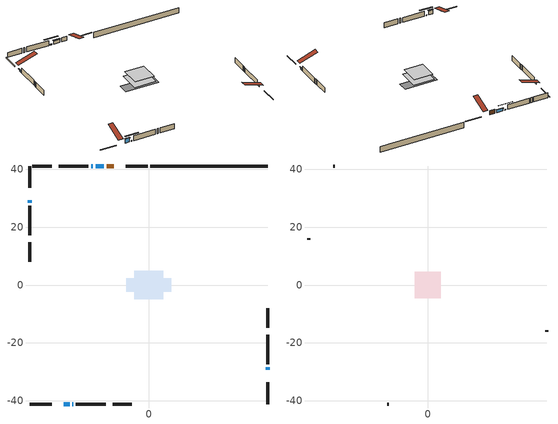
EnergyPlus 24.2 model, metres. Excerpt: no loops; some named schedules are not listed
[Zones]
conditioned space
 floor adiabatic (AdiabaticFloorConstruction): -4.97,-4.97 -4.97,4.97 4.97,4.97 4.97,-4.97 z1.91
 floor foundation (Slab1 construction): -7.78,-2.35 -7.78,2.35 7.78,2.35 7.78,-2.35 z-0.76
 wall outside (RimJoist1 construction): -0.32,41.14 -7.93,41.14 / -41.14,-41.14 -33.54,-41.14 / -41.14,41.14 -41.14,33.54 / 41.14,-41.14 41.14,-33.54 z1.91:2.21
 wall outside (AdiabaticWallConstruction 1): -12.12,41.14 -14.55,41.14 z1.91:3.94
 wall outside (AdiabaticWallConstruction): 41.14,-29.35 41.14,-28.38 / -41.14,29.35 -41.14,28.38 z1.91:2.86; -15.48,41.14 -18.38,41.14 z1.91:3.33; -29.35,-41.14 -27.39,-41.14 z1.91:3.82; -19.31,41.14 -19.95,41.14 / -26.46,-41.14 -26.14,-41.14 z1.91:2.23
 wall outside (Wall1 construction): -20.88,41.14 -31.19,41.14 / -25.21,-41.14 -14.91,-41.14 / -41.14,27.45 -41.14,17.15 / 41.14,-27.45 41.14,-17.15 z1.91:4.35
 wall outside (Wall3 construction): -33.56,41.14 -40.21,41.14 / -12.53,-41.14 -5.88,-41.14 / -41.14,14.77 -41.14,8.12 / 41.14,-14.77 41.14,-8.12 z1.91:4.35
 wall foundation (FoundationWall1 construction): 0.6,41.14,-0.76 0.6,41.14,1.91 37.09,41.14,1.91 37.09,41.14,1.84 41.14,41.14,1.84 41.14,41.14,-0.76
 window (WindowConstruction): 41.14,-29.35 41.14,-28.38 z1.91:2.85
 window (WindowConstruction 1): -15.48,41.14 -18.38,41.14 z1.91:3.33
 window (WindowConstruction 2): -29.35,-41.14 -27.39,-41.14 z1.91:3.82
 window (WindowConstruction 3): -41.14,29.35 -41.14,28.38 z1.91:2.85
 window (WindowConstruction 4): -19.31,41.14 -19.95,41.14 z1.91:2.22
 window (WindowConstruction 5): -26.46,-41.14 -26.14,-41.14 z1.91:2.22
 door (Door): -12.12,41.14 -14.55,41.14 z1.91:3.94
 ceiling adiabatic (AdiabaticFloorConstruction): 4.97,-4.97 4.97,4.97 -4.97,4.97 -4.97,-4.97 z1.91
attic - vented
 floor to conditioned space (Floor1 construction Reversed): -4.55,-4.55 -4.55,4.55 4.55,4.55 4.55,-4.55 z4.35
 wall outside (Wall2 construction): -32.11,41.14 -32.64,41.14 / -13.98,-41.14 -13.46,-41.14 / -41.14,16.22 -41.14,15.7 / 41.14,-16.22 41.14,-15.7 z1.91:4.35
 roof outside (Roof1 construction): -11.19,41.14,4.35 -11.19,32.29,7.3 -8.85,32.29,7.3 -8.85,41.14,4.35; -30.28,-41.14,4.35 -30.28,-32.29,7.3 -32.61,-32.29,7.3 -32.61,-41.14,4.35; -41.14,30.28,4.35 -32.29,30.28,7.3 -32.29,32.61,7.3 -41.14,32.61,4.35; 41.14,-30.28,4.35 32.29,-30.28,7.3 32.29,-32.61,7.3 41.14,-32.61,4.35
shading: 41.14,-28.18 41.14,-29.55 41.56,-29.55 41.56,-28.18 z3.06; -18.59,41.14 -15.28,41.14 -15.28,41.56 -18.59,41.56 z3.53; -27.19,-41.14 -29.55,-41.14 -29.55,-41.56 -27.19,-41.56 z4.02; -41.14,28.18 -41.14,29.55 -41.56,29.55 -41.56,28.18 z3.06; -22.97,41.14 -16.29,41.14 -16.29,41.56 -22.97,41.56 z5.24; -23.12,-41.14 -29.48,-41.14 -29.48,-41.56 -23.12,-41.56 z5.24
[Building]
Building 1: Terrain=Suburbs
[Site:Location]
Winnipeg Intl AP_MB: Latitude {deg}=49.91; Longitude {deg}=-97.24; Time Zone {hr}=-6; Elevation {m}=239; Keep Site Location Information=Yes
[Site:GroundTemperature:Shallow]
-2.46526, -5.11642, -5.32873, -4.07063, 0.979979, 6.00706, 10.3653, 13.1261, 13.3606, 11.1152, 6.8681, 1.99523
[Site:WaterMainsTemperature]
Calculation Method=Schedule; Temperature Schedule=mains temperature schedule
[Material] Roughness=Rough; Thermal Absorptance=0.9
Name | Thickness {m} | Conductivity {W/m-K} | Density {kg/m3} | Specific Heat {J/kg-K} | Solar Absorptance | Visible Absorptance
asphalt or fiberglass shingles | 0.00635 | 0.162714 | 1121.4 | 1465.45 | 0.84 | 0.84
ceiling loosefill ins | 0.338667 | 0.0480833 | 16.02 | 1046.75 | 0.7 | 0.7
ceiling stud and cavity | 0.1397 | 0.187115 | 65.682 | 1177.47 | 0.7 | 0.7
concrete 4.0 in. | 0.1016 | 1.803125 | 2242.8 | 837.4 | 0.7 | 0.7
concrete 8.0 in. | 0.2032 | 1.803125 | 2242.8 | 837.4 | 0.7 | 0.7
door material | 0.04445 | 0.0451087 | 512.64 | 1214.23 | 0.7 | 0.7
exterior vertical ins | 0.0424921 | 0.029427 | 32.04 | 1214.23 | 0.7 | 0.7
floor covering | 0.0127 | 0.0433444 | 54.468 | 1339.84 | 0.6 | 0.6
floor rigid ins; wall rigid ins 1 | 0.512978 | 0.029427 | 32.04 | 1214.23 | 0.7 | 0.7
floor stud and cavity | 0.1397 | 1.75129 | 37.0049 | 1207.88 | 0.7 | 0.7
furniture material conditioned space 1 | 0.1524 | 0.115458 | 640.8 | 1214.23 | 0.6 | 0.6
gypsum board | 0.0127 | 0.160291 | 801 | 837.4 | 0.6 | 0.6
gypsum board 1 | 0.0127 | 0.160291 | 801 | 837.4 | 0.7 | 0.7
osb sheathing 0.5 in. | 0.0127 | 0.115458 | 512.64 | 1214.23 | 0.7 | 0.7
osb sheathing 0.75 in. | 0.01905 | 0.115458 | 512.64 | 1214.23 | 0.7 | 0.7
rim joist stud and cavity | 0.0508 | 0.648972 | 50.32683 | 1063.81 | 0.6 | 0.6
wall rigid ins | 0.051816 | 0.029427 | 32.04 | 1214.23 | 0.7 | 0.7
wall stud and cavity | 0.1397 | 0.206077 | 139.0536 | 1170.24 | 0.7 | 0.7
wall stud and cavity 1 | 0.0889 | 6.1454 | 50.32683 | 1063.81 | 0.6 | 0.6
wall stud and cavity 2 | 0.1397 | 0.16496 | 139.0536 | 1170.24 | 0.7 | 0.7
wall stud and cavity 3 | 0.0889 | 0.380278 | 52.3479 | 1209.89 | 0.7 | 0.7
wall stud and cavity 4 | 0.0889 | 0.391764 | 83.0341 | 1211.67 | 0.7 | 0.7
wood siding | 0.0254 | 0.102417 | 544.68 | 1172.36 | 0.4 | 0.4
wood siding 1 | 0.00254 | 0.102417 | 544.68 | 1172.36 | 0.4 | 0.4
wood siding 2; wood siding 3; wood siding 4 | 0.0254 | 0.102417 | 544.68 | 1172.36 | 0.7 | 0.7
[WindowMaterial:SimpleGlazingSystem]
Name | U-Factor {W/m2-K} | Solar Heat Gain Coefficient
WindowMaterial | 2.28085 | 0.57
WindowMaterial 1 | 2.18603 | 0.61
WindowMaterial 2 | 2.13379 | 0.63
WindowMaterial 3 | 2.66809 | 0.39
[Construction]
AdiabaticFloorConstruction: floor stud and cavity, floor rigid ins, osb sheathing 0.75 in., floor covering
AdiabaticWallConstruction: wood siding 3, wall rigid ins 1, wall stud and cavity 3, gypsum board
AdiabaticWallConstruction 1: wood siding 4, wall rigid ins 1, wall stud and cavity 3, gypsum board
Door: door material
Floor1 construction Reversed: gypsum board, ceiling stud and cavity, ceiling loosefill ins
FoundationWall1 construction: concrete 8.0 in., gypsum board 1
furniture construction conditioned space 1: furniture material conditioned space 1
PartitionWallConstruction: gypsum board, wall stud and cavity 4, gypsum board
RimJoist1 construction: wood siding 2, rim joist stud and cavity
Roof1 construction: asphalt or fiberglass shingles
Slab1 construction: concrete 4.0 in.
Wall1 construction: wood siding, wall rigid ins, osb sheathing 0.5 in., wall stud and cavity, gypsum board
Wall2 construction: wood siding 1, wall stud and cavity 1
Wall3 construction: wood siding, wall rigid ins, osb sheathing 0.5 in., wall stud and cavity 2, gypsum board
WindowConstruction; WindowConstruction 3: WindowMaterial
WindowConstruction 1: WindowMaterial 1
WindowConstruction 2: WindowMaterial 2
WindowConstruction 4; WindowConstruction 5: WindowMaterial 3
[Zone] Multiplier=1; Part of Total Floor Area=Yes
Name | Volume {m3}
attic - vented | 39.6232
conditioned space | 430.4
[Space]
Name | Zone | Volume {m3}
attic - vented 1 | attic - vented | 39.6232
conditioned space 1 | conditioned space | 430.4
[ZoneInfiltration:EffectiveLeakageArea]
infil attic - vented 1: Zone or Space=attic - vented 1; Schedule=Always On Discrete; Effective Air Leakage Area {cm2}=2756; Stack Coefficient=0.00037485; Wind Coefficient=1.30812e-05
[ZoneMixing]
whole house fan mix: Zone or Space=attic - vented; Schedule=Always On Continuous; Design Flow Rate Calculation Method=Flow/Zone; Design Flow Rate {m3/s}=0; Source Zone or Space=conditioned space
[SurfaceProperty:ExposedFoundationPerimeter]
Slab1: Exposed Perimeter Calculation Method=TotalExposedPerimeter; Total Exposed Perimeter {m}=40.539
[InternalMass] Zone or ZoneList=conditioned space; Space or SpaceList=conditioned space 1
Name | Construction | Surface Area {m2}
furniture mass conditioned space 1 | furniture construction conditioned space 1 | 68.8841
partition wall mass | PartitionWallConstruction | 172.21
[Lights]
interior lighting: Zone or ZoneList or Space or SpaceList=conditioned space 1; Schedule=interior lighting schedule; Design Level Calculation Method=LightingLevel; Lighting Level {W}=343.2; Return Air Fraction=0; Fraction Radiant=0.6; Fraction Visible=0.2; Fraction Replaceable=1
[People]
occupants: Zone or ZoneList or Space or SpaceList=conditioned space 1; Number of People Schedule=occupants schedule; Number of People Calculation Method=People; Number of People=3; Fraction Radiant=0.314171; Sensible Heat Fraction=0.56303; Activity Level Schedule=occupants activity schedule; Carbon Dioxide Generation Rate {m3/s-W}=0; Enable ASHRAE 55 Comfort Warnings=No; Mean Radiant Temperature Calculation Type=EnclosureAveraged
[ElectricEquipment] Zone or ZoneList or Space or SpaceList=conditioned space 1; Design Level Calculation Method=EquipmentLevel
Name | Schedule | Design Level {W} | Fraction Latent | Fraction Radiant | Fraction Lost
clothes dryer | clothes dryer schedule | 140.772 | 0.015 | 0.081 | 0.85
clothes washer | clothes washer schedule | 32.1985 | 0.03 | 0.162 | 0.7
cooking range | cooking range schedule | 215.147 | 0.08 | 0.432 | 0.2
dishwasher | dishwasher schedule | 66.8632 | 0.3 | 0.18 | 0.4
fridge | fridge schedule | 72.9452 | 0 | 0.6 | 0
mech vent house fan | mech vent house fan schedule | 125 | 0 | 0 | 0.5
mech vent house fan cfis | mech vent house fan cfis schedule | 0 | 0 | 0 | 0
misc plug loads | misc plug loads schedule | 494.7 | 0.045 | 0.513 | 0.1
whole house fan | Always On Discrete | 0 | 0 | 0 | 1
[OtherEquipment] Zone or ZoneList or Space or SpaceList=conditioned space 1; Design Level Calculation Method=EquipmentLevel
Name | Fuel Type | Schedule | Design Level {W} | Fraction Latent | Fraction Radiant | Fraction Lost
clothes dryer 1 | Electricity | clothes dryer schedule | 0 | 0.015 | 0.081 | 0.85
cooking range 1 | Electricity | cooking range schedule | 0 | 0.08 | 0.432 | 0.2
general water use latent | None | general water use schedule | 62.594 | 1 | 0 | 0
general water use sensible | None | general water use schedule | -61.6891 | 0 | 0.6 | 0
mech vent house fan latent load | None | Always On Discrete | 0 | 1 | 0 | 0
mech vent house fan sensible load | None | Always On Discrete | 0 | 0 | 0 | 0
water heater energy adjustment1 | Electricity | Always On Discrete | 0.01 | 0 | 0 | 1
[ZoneInfiltration:DesignFlowRate] Zone or ZoneList or Space or SpaceList=conditioned space 1; Schedule=Always On Discrete; Design Flow Rate Calculation Method=Flow/Zone; Design Flow Rate {m3/s}=0
infil flow; natural vent flow; whole house fan flow
[AvailabilityManager:Scheduled]
central ac and furnace airloop Availability Manager: Schedule=Always On Discrete
[Foundation:Kiva]
Foundation Kiva 1: Initial Indoor Air Temperature {C}=21; Wall Height Above Grade {m}=1.91; Wall Depth Below Slab {m}=0.2032; Custom Block Material Name 1=exterior vertical ins; Custom Block Depth 1 {m}=2.66999; Custom Block X Position 1 {m}=0.2159; Custom Block Z Position 1 {m}=0
[Foundation:Kiva:Settings]
Soil Conductivity {W/m-K}=0.849921; Soil Density {kg/m3}=1842.3; Soil Specific Heat {J/kg-K}=418.7; Ground Solar Absorptivity=0.9; Ground Thermal Absorptivity=0.9; Ground Surface Roughness {m}=0.03; Far-Field Width {m}=40; Deep-Ground Boundary Condition=ZeroFlux; Deep-Ground Depth {m}=40; Minimum Cell Dimension {m}=0.2; Maximum Cell Growth Coefficient=3; Simulation Timestep=Timestep
[Exterior:Lights]
exterior lighting: Schedule=exterior lighting schedule; Design Level {W}=75.6
[EnergyManagementSystem:GlobalVariable]
central_ac_and_furnace_airloop_Fan_RTF
infil_program_Qfan
infil_program_Qinf
natural_vent_program_Qnv
natural_vent_program_Qwhf
[EnergyManagementSystem:Sensor]
Name | Output:Variable or Output:Meter Index Key | Output:Variable or Output:Meter
airflow_gain | infil flow | Infiltration Sensible Heat Gain Energy
airflow_gain_1 | natural vent flow | Infiltration Sensible Heat Gain Energy
airflow_gain_2 | whole house fan flow | Infiltration Sensible Heat Gain Energy
airflow_loss | infil flow | Infiltration Sensible Heat Loss Energy
airflow_loss_1 | natural vent flow | Infiltration Sensible Heat Loss Energy
airflow_loss_2 | whole house fan flow | Infiltration Sensible Heat Loss Energy
clg_load_cond |  | Cooling:EnergyTransfer:Zone:CONDITIONED SPACE
clg_sp_s; clg_sp_s_1 | cooling setpoint | Schedule Value
clothes_dryer_exhaust_0_sch_s | clothes dryer exhaust 0 schedule | Schedule Value
cool_season | cooling season schedule | Schedule Value
htg_load_cond |  | Heating:EnergyTransfer:Zone:CONDITIONED SPACE
htg_sp_s; htg_sp_s_1 | heating setpoint | Schedule Value
ig_ee_conv | clothes dryer | Electric Equipment Convective Heating Energy
ig_ee_conv_2 | cooking range | Electric Equipment Convective Heating Energy
ig_ee_conv_4 | fridge | Electric Equipment Convective Heating Energy
ig_ee_conv_5 | misc plug loads | Electric Equipment Convective Heating Energy
ig_ee_conv_6 | whole house fan | Electric Equipment Convective Heating Energy
ig_ee_rad | clothes dryer | Electric Equipment Radiant Heating Energy
ig_ee_rad_2 | cooking range | Electric Equipment Radiant Heating Energy
ig_ee_rad_4 | fridge | Electric Equipment Radiant Heating Energy
ig_ee_rad_5 | misc plug loads | Electric Equipment Radiant Heating Energy
ig_ee_rad_6 | whole house fan | Electric Equipment Radiant Heating Energy
ig_lgt_conv | interior lighting | Lights Convective Heating Energy
ig_lgt_rad | interior lighting | Lights Radiant Heating Energy
ig_lgt_vis | interior lighting | Lights Visible Radiation Heating Energy
ig_oe_conv | clothes dryer 1 | Other Equipment Convective Heating Energy
ig_oe_conv_1 | cooking range 1 | Other Equipment Convective Heating Energy
ig_oe_conv_2 | general water use latent | Other Equipment Convective Heating Energy
ig_oe_conv_3 | general water use sensible | Other Equipment Convective Heating Energy
ig_oe_conv_4 | water heater energy adjustment1 | Other Equipment Convective Heating Energy
ig_oe_rad | clothes dryer 1 | Other Equipment Radiant Heating Energy
ig_oe_rad_1 | cooking range 1 | Other Equipment Radiant Heating Energy
ig_oe_rad_2 | general water use latent | Other Equipment Radiant Heating Energy
ig_oe_rad_3 | general water use sensible | Other Equipment Radiant Heating Energy
ig_oe_rad_4 | water heater energy adjustment1 | Other Equipment Radiant Heating Energy
ig_ppl_conv | occupants | People Convective Heating Energy
ig_ppl_rad | occupants | People Radiant Heating Energy
im_conv | furniture mass conditioned space 1 | Surface Inside Face Convection Heat Gain Energy
im_conv_1 | partition wall mass | Surface Inside Face Convection Heat Gain Energy
im_ig | furniture mass conditioned space 1 | Surface Inside Face Internal Gains Radiation Heat Gain Energy
im_ig_1 | partition wall mass | Surface Inside Face Internal Gains Radiation Heat Gain Energy
im_lgt | furniture mass conditioned space 1 | Surface Inside Face Lights Radiation Heat Gain Energy
im_lgt_1 | partition wall mass | Surface Inside Face Lights Radiation Heat Gain Energy
im_sol | furniture mass conditioned space 1 | Surface Inside Face Solar Radiation Heat Gain Energy
im_sol_1 | partition wall mass | Surface Inside Face Solar Radiation Heat Gain Energy
im_surf | furniture mass conditioned space 1 | Surface Inside Face Net Surface Thermal Radiation Heat Gain Energy
im_surf_1 | partition wall mass | Surface Inside Face Net Surface Thermal Radiation Heat Gain Energy
mv_conv | mech vent house fan | Electric Equipment Convective Heating Energy
mv_conv_1 | mech vent house fan cfis | Electric Equipment Convective Heating Energy
mv_conv_2 | mech vent house fan latent load | Other Equipment Convective Heating Energy
mv_conv_3 | mech vent house fan sensible load | Other Equipment Convective Heating Energy
mv_rad | mech vent house fan | Electric Equipment Radiant Heating Energy
mv_rad_1 | mech vent house fan cfis | Electric Equipment Radiant Heating Energy
mv_rad_2 | mech vent house fan latent load | Other Equipment Radiant Heating Energy
mv_rad_3 | mech vent house fan sensible load | Other Equipment Radiant Heating Energy
natural_vent_s | natural vent schedule | Schedule Value
out_pb_s |  | Site Outdoor Air Barometric Pressure
out_wt_s |  | Site Outdoor Air Humidity Ratio
site_vw_s |  | Site Wind Speed
ss_back_out | Window1 | Surface Window Shortwave from Zone Back Out Window Heat Transfer Rate
ss_back_out_1 | Window2 | Surface Window Shortwave from Zone Back Out Window Heat Transfer Rate
ss_back_out_2 | Window4 | Surface Window Shortwave from Zone Back Out Window Heat Transfer Rate
ss_back_out_3 | Window5 | Surface Window Shortwave from Zone Back Out Window Heat Transfer Rate
ss_back_out_4 | Window6 | Surface Window Shortwave from Zone Back Out Window Heat Transfer Rate
ss_back_out_5 | Window8 | Surface Window Shortwave from Zone Back Out Window Heat Transfer Rate
ss_conv | Door1 | Surface Inside Face Convection Heat Gain Energy
ss_conv_1 | Window1 | Surface Inside Face Convection Heat Gain Energy
ss_conv_2 | Window2 | Surface Inside Face Convection Heat Gain Energy
ss_conv_3 | Window4 | Surface Inside Face Convection Heat Gain Energy
ss_conv_4 | Window5 | Surface Inside Face Convection Heat Gain Energy
ss_conv_5 | Window6 | Surface Inside Face Convection Heat Gain Energy
ss_conv_6 | Window8 | Surface Inside Face Convection Heat Gain Energy
ss_ig | Door1 | Surface Inside Face Internal Gains Radiation Heat Gain Energy
ss_ig_1 | Window1 | Surface Inside Face Internal Gains Radiation Heat Gain Energy
ss_ig_2 | Window2 | Surface Inside Face Internal Gains Radiation Heat Gain Energy
ss_ig_3 | Window4 | Surface Inside Face Internal Gains Radiation Heat Gain Energy
ss_ig_4 | Window5 | Surface Inside Face Internal Gains Radiation Heat Gain Energy
ss_ig_5 | Window6 | Surface Inside Face Internal Gains Radiation Heat Gain Energy
ss_ig_6 | Window8 | Surface Inside Face Internal Gains Radiation Heat Gain Energy
ss_lgt | Door1 | Surface Inside Face Lights Radiation Heat Gain Energy
ss_sol | Door1 | Surface Inside Face Solar Radiation Heat Gain Energy
ss_surf | Door1 | Surface Inside Face Net Surface Thermal Radiation Heat Gain Energy
ss_surf_1 | Window1 | Surface Inside Face Net Surface Thermal Radiation Heat Gain Energy
ss_surf_2 | Window2 | Surface Inside Face Net Surface Thermal Radiation Heat Gain Energy
ss_surf_3 | Window4 | Surface Inside Face Net Surface Thermal Radiation Heat Gain Energy
ss_surf_4 | Window5 | Surface Inside Face Net Surface Thermal Radiation Heat Gain Energy
ss_surf_5 | Window6 | Surface Inside Face Net Surface Thermal Radiation Heat Gain Energy
ss_surf_6 | Window8 | Surface Inside Face Net Surface Thermal Radiation Heat Gain Energy
ss_trans_in | Window1 | Surface Window Transmitted Solar Radiation Rate
ss_trans_in_1 | Window2 | Surface Window Transmitted Solar Radiation Rate
ss_trans_in_2 | Window4 | Surface Window Transmitted Solar Radiation Rate
ss_trans_in_3 | Window5 | Surface Window Transmitted Solar Radiation Rate
ss_trans_in_4 | Window6 | Surface Window Transmitted Solar Radiation Rate
ss_trans_in_5 | Window8 | Surface Window Transmitted Solar Radiation Rate
ss_trans_out | Window1 | Surface Inside Face Initial Transmitted Diffuse Transmitted Out Window Solar Radiation Rate
ss_trans_out_1 | Window2 | Surface Inside Face Initial Transmitted Diffuse Transmitted Out Window Solar Radiation Rate
ss_trans_out_2 | Window4 | Surface Inside Face Initial Transmitted Diffuse Transmitted Out Window Solar Radiation Rate
ss_trans_out_3 | Window5 | Surface Inside Face Initial Transmitted Diffuse Transmitted Out Window Solar Radiation Rate
ss_trans_out_4 | Window6 | Surface Inside Face Initial Transmitted Diffuse Transmitted Out Window Solar Radiation Rate
ss_trans_out_5 | Window8 | Surface Inside Face Initial Transmitted Diffuse Transmitted Out Window Solar Radiation Rate
s_conv | Floor1 | Surface Inside Face Convection Heat Gain Energy
s_conv_1 | FoundationWall1 | Surface Inside Face Convection Heat Gain Energy
s_conv_10 | Wall1:180 | Surface Inside Face Convection Heat Gain Energy
s_conv_11 | Wall1:270 | Surface Inside Face Convection Heat Gain Energy
s_conv_12 | Wall1:90 | Surface Inside Face Convection Heat Gain Energy
s_conv_13 | Wall3:0 | Surface Inside Face Convection Heat Gain Energy
s_conv_14 | Wall3:180 | Surface Inside Face Convection Heat Gain Energy
s_conv_15 | Wall3:270 | Surface Inside Face Convection Heat Gain Energy
s_conv_16 | Wall3:90 | Surface Inside Face Convection Heat Gain Energy
s_conv_2 | inferred conditioned ceiling | Surface Inside Face Convection Heat Gain Energy
s_conv_3 | inferred conditioned floor | Surface Inside Face Convection Heat Gain Energy
s_conv_4 | RimJoist1:0 | Surface Inside Face Convection Heat Gain Energy
s_conv_5 | RimJoist1:180 | Surface Inside Face Convection Heat Gain Energy
s_conv_6 | RimJoist1:270 | Surface Inside Face Convection Heat Gain Energy
s_conv_7 | RimJoist1:90 | Surface Inside Face Convection Heat Gain Energy
s_conv_8 | Slab1 | Surface Inside Face Convection Heat Gain Energy
s_conv_9 | Wall1:0 | Surface Inside Face Convection Heat Gain Energy
s_ig | Floor1 | Surface Inside Face Internal Gains Radiation Heat Gain Energy
s_ig_1 | FoundationWall1 | Surface Inside Face Internal Gains Radiation Heat Gain Energy
s_ig_10 | Wall1:180 | Surface Inside Face Internal Gains Radiation Heat Gain Energy
s_ig_11 | Wall1:270 | Surface Inside Face Internal Gains Radiation Heat Gain Energy
s_ig_12 | Wall1:90 | Surface Inside Face Internal Gains Radiation Heat Gain Energy
s_ig_13 | Wall3:0 | Surface Inside Face Internal Gains Radiation Heat Gain Energy
s_ig_14 | Wall3:180 | Surface Inside Face Internal Gains Radiation Heat Gain Energy
s_ig_15 | Wall3:270 | Surface Inside Face Internal Gains Radiation Heat Gain Energy
s_ig_16 | Wall3:90 | Surface Inside Face Internal Gains Radiation Heat Gain Energy
s_ig_2 | inferred conditioned ceiling | Surface Inside Face Internal Gains Radiation Heat Gain Energy
s_ig_3 | inferred conditioned floor | Surface Inside Face Internal Gains Radiation Heat Gain Energy
s_ig_4 | RimJoist1:0 | Surface Inside Face Internal Gains Radiation Heat Gain Energy
s_ig_5 | RimJoist1:180 | Surface Inside Face Internal Gains Radiation Heat Gain Energy
s_ig_6 | RimJoist1:270 | Surface Inside Face Internal Gains Radiation Heat Gain Energy
s_ig_7 | RimJoist1:90 | Surface Inside Face Internal Gains Radiation Heat Gain Energy
s_ig_8 | Slab1 | Surface Inside Face Internal Gains Radiation Heat Gain Energy
s_ig_9 | Wall1:0 | Surface Inside Face Internal Gains Radiation Heat Gain Energy
s_lgt | Floor1 | Surface Inside Face Lights Radiation Heat Gain Energy
s_lgt_1 | FoundationWall1 | Surface Inside Face Lights Radiation Heat Gain Energy
s_lgt_10 | Wall1:180 | Surface Inside Face Lights Radiation Heat Gain Energy
s_lgt_11 | Wall1:270 | Surface Inside Face Lights Radiation Heat Gain Energy
s_lgt_12 | Wall1:90 | Surface Inside Face Lights Radiation Heat Gain Energy
s_lgt_13 | Wall3:0 | Surface Inside Face Lights Radiation Heat Gain Energy
s_lgt_14 | Wall3:180 | Surface Inside Face Lights Radiation Heat Gain Energy
s_lgt_15 | Wall3:270 | Surface Inside Face Lights Radiation Heat Gain Energy
s_lgt_16 | Wall3:90 | Surface Inside Face Lights Radiation Heat Gain Energy
s_lgt_2 | inferred conditioned ceiling | Surface Inside Face Lights Radiation Heat Gain Energy
s_lgt_3 | inferred conditioned floor | Surface Inside Face Lights Radiation Heat Gain Energy
s_lgt_4 | RimJoist1:0 | Surface Inside Face Lights Radiation Heat Gain Energy
s_lgt_5 | RimJoist1:180 | Surface Inside Face Lights Radiation Heat Gain Energy
s_lgt_6 | RimJoist1:270 | Surface Inside Face Lights Radiation Heat Gain Energy
s_lgt_7 | RimJoist1:90 | Surface Inside Face Lights Radiation Heat Gain Energy
s_lgt_8 | Slab1 | Surface Inside Face Lights Radiation Heat Gain Energy
s_lgt_9 | Wall1:0 | Surface Inside Face Lights Radiation Heat Gain Energy
s_sol | Floor1 | Surface Inside Face Solar Radiation Heat Gain Energy
s_sol_1 | FoundationWall1 | Surface Inside Face Solar Radiation Heat Gain Energy
s_sol_10 | Wall1:180 | Surface Inside Face Solar Radiation Heat Gain Energy
s_sol_11 | Wall1:270 | Surface Inside Face Solar Radiation Heat Gain Energy
s_sol_12 | Wall1:90 | Surface Inside Face Solar Radiation Heat Gain Energy
s_sol_13 | Wall3:0 | Surface Inside Face Solar Radiation Heat Gain Energy
s_sol_14 | Wall3:180 | Surface Inside Face Solar Radiation Heat Gain Energy
s_sol_15 | Wall3:270 | Surface Inside Face Solar Radiation Heat Gain Energy
s_sol_16 | Wall3:90 | Surface Inside Face Solar Radiation Heat Gain Energy
s_sol_2 | inferred conditioned ceiling | Surface Inside Face Solar Radiation Heat Gain Energy
s_sol_3 | inferred conditioned floor | Surface Inside Face Solar Radiation Heat Gain Energy
s_sol_4 | RimJoist1:0 | Surface Inside Face Solar Radiation Heat Gain Energy
s_sol_5 | RimJoist1:180 | Surface Inside Face Solar Radiation Heat Gain Energy
s_sol_6 | RimJoist1:270 | Surface Inside Face Solar Radiation Heat Gain Energy
s_sol_7 | RimJoist1:90 | Surface Inside Face Solar Radiation Heat Gain Energy
s_sol_8 | Slab1 | Surface Inside Face Solar Radiation Heat Gain Energy
s_sol_9 | Wall1:0 | Surface Inside Face Solar Radiation Heat Gain Energy
s_surf | Floor1 | Surface Inside Face Net Surface Thermal Radiation Heat Gain Energy
s_surf_1 | FoundationWall1 | Surface Inside Face Net Surface Thermal Radiation Heat Gain Energy
s_surf_10 | Wall1:180 | Surface Inside Face Net Surface Thermal Radiation Heat Gain Energy
s_surf_11 | Wall1:270 | Surface Inside Face Net Surface Thermal Radiation Heat Gain Energy
s_surf_12 | Wall1:90 | Surface Inside Face Net Surface Thermal Radiation Heat Gain Energy
s_surf_13 | Wall3:0 | Surface Inside Face Net Surface Thermal Radiation Heat Gain Energy
s_surf_14 | Wall3:180 | Surface Inside Face Net Surface Thermal Radiation Heat Gain Energy
s_surf_15 | Wall3:270 | Surface Inside Face Net Surface Thermal Radiation Heat Gain Energy
s_surf_16 | Wall3:90 | Surface Inside Face Net Surface Thermal Radiation Heat Gain Energy
s_surf_2 | inferred conditioned ceiling | Surface Inside Face Net Surface Thermal Radiation Heat Gain Energy
s_surf_3 | inferred conditioned floor | Surface Inside Face Net Surface Thermal Radiation Heat Gain Energy
s_surf_4 | RimJoist1:0 | Surface Inside Face Net Surface Thermal Radiation Heat Gain Energy
s_surf_5 | RimJoist1:180 | Surface Inside Face Net Surface Thermal Radiation Heat Gain Energy
s_surf_6 | RimJoist1:270 | Surface Inside Face Net Surface Thermal Radiation Heat Gain Energy
